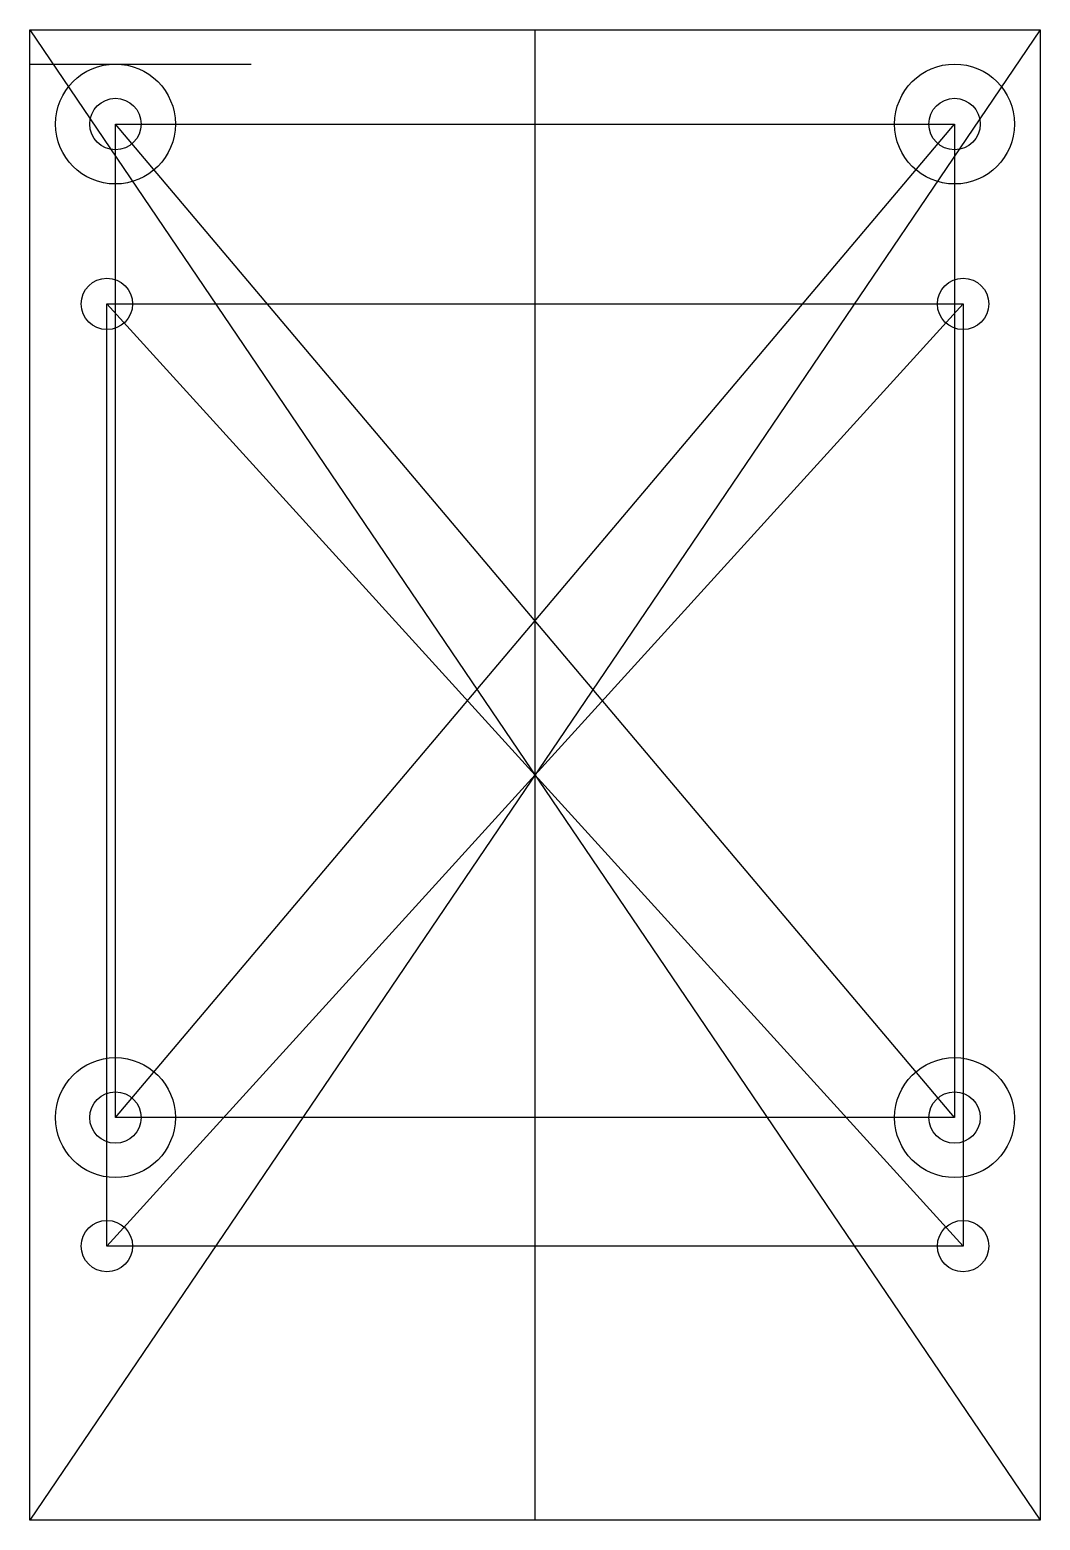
# Model space of a CAD drawing. Header units: millimetres. Extents: x -29.5 to 29.5, y -43.5 to 43.5.
import ezdxf

# ---------------------------------------------------------------- set-up
doc = ezdxf.new("R2010")
doc.units = ezdxf.units.MM
doc.layers.get('0').update_dxf_attribs({"linetype": 'CONTINUOUS'})

msp = doc.modelspace()

# ---------------------------------------------------------------- linework, layer by layer
for p, q in [((-29.5, 43.5), (29.5, 43.5)), ((-29.5, -43.5), (-29.5, 43.5)), ((-29.5, 43.5), (29.5, -43.5)), ((29.5, 43.5), (-29.5, -43.5)), ((0, 43.5), (0, -43.5)), ((29.5, 43.5), (29.5, -43.5)), ((-29.5, 41.5), (-16.579, 41.5)), ((-24.5, -20), (-24.5, 38)), ((-24.5, 38), (24.5, 38)), ((24.5, -20), (-24.5, 38)), ((-24.5, -20), (24.5, 38)), ((24.5, 38), (24.5, -20)), ((-25, -27.5), (-25, 27.5)), ((-25, 27.5), (25, 27.5)), ((25, -27.5), (-25, 27.5)), ((-25, -27.5), (25, 27.5)), ((25, 27.5), (25, -27.5)), ((24.5, -20), (-24.5, -20)), ((25, -27.5), (-25, -27.5)), ((29.5, -43.5), (-29.5, -43.5))]:
    msp.add_line(p, q)
for centre, radius in [((-24.5, 38), 3.5), ((24.5, 38), 3.5), ((-24.5, 38), 1.5), ((24.5, 38), 1.5), ((-25, 27.5), 1.5), ((25, 27.5), 1.5), ((-24.5, -20), 3.5), ((24.5, -20), 3.5), ((-24.5, -20), 1.5), ((24.5, -20), 1.5), ((-25, -27.5), 1.5), ((25, -27.5), 1.5), ((24.5, -30.045), 0)]:
    msp.add_circle(centre, radius)

doc.saveas('drawing.dxf')
